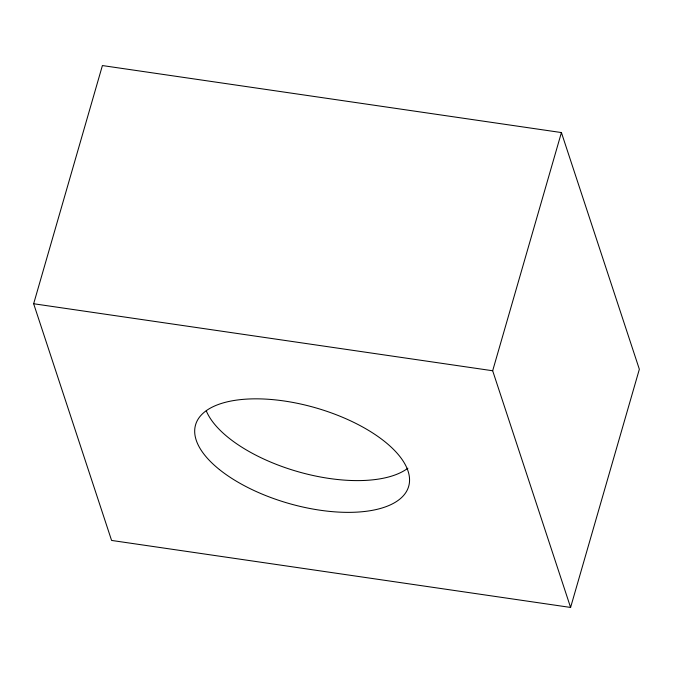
<?xml version="1.0" encoding="UTF-8"?>
<svg xmlns="http://www.w3.org/2000/svg" width="673" height="673" viewBox="0 0 673 673"><rect width="100%" height="100%" fill="white"/><g stroke="black" fill="none" stroke-linecap="round" stroke-linejoin="round"><path stroke-width="1.01" d="M33.65 303.75L102.405 65.559L561.417 132.564L639.35 369.25L570.595 607.441L111.583 540.436L33.65 303.75L492.67 370.756L570.595 607.441M492.67 370.756L561.417 132.564M407.88 468.215A110.902 49.659 16.1 0 1 298.467 471.823A110.902 49.659 16.1 0 1 206.3 410.9M219.381 469.518A110.902 49.659 16.1 0 0 402.849 496.295A110.902 49.659 16.1 0 0 284.141 400.982A110.902 49.659 16.1 0 0 219.381 469.518"/></g></svg>
